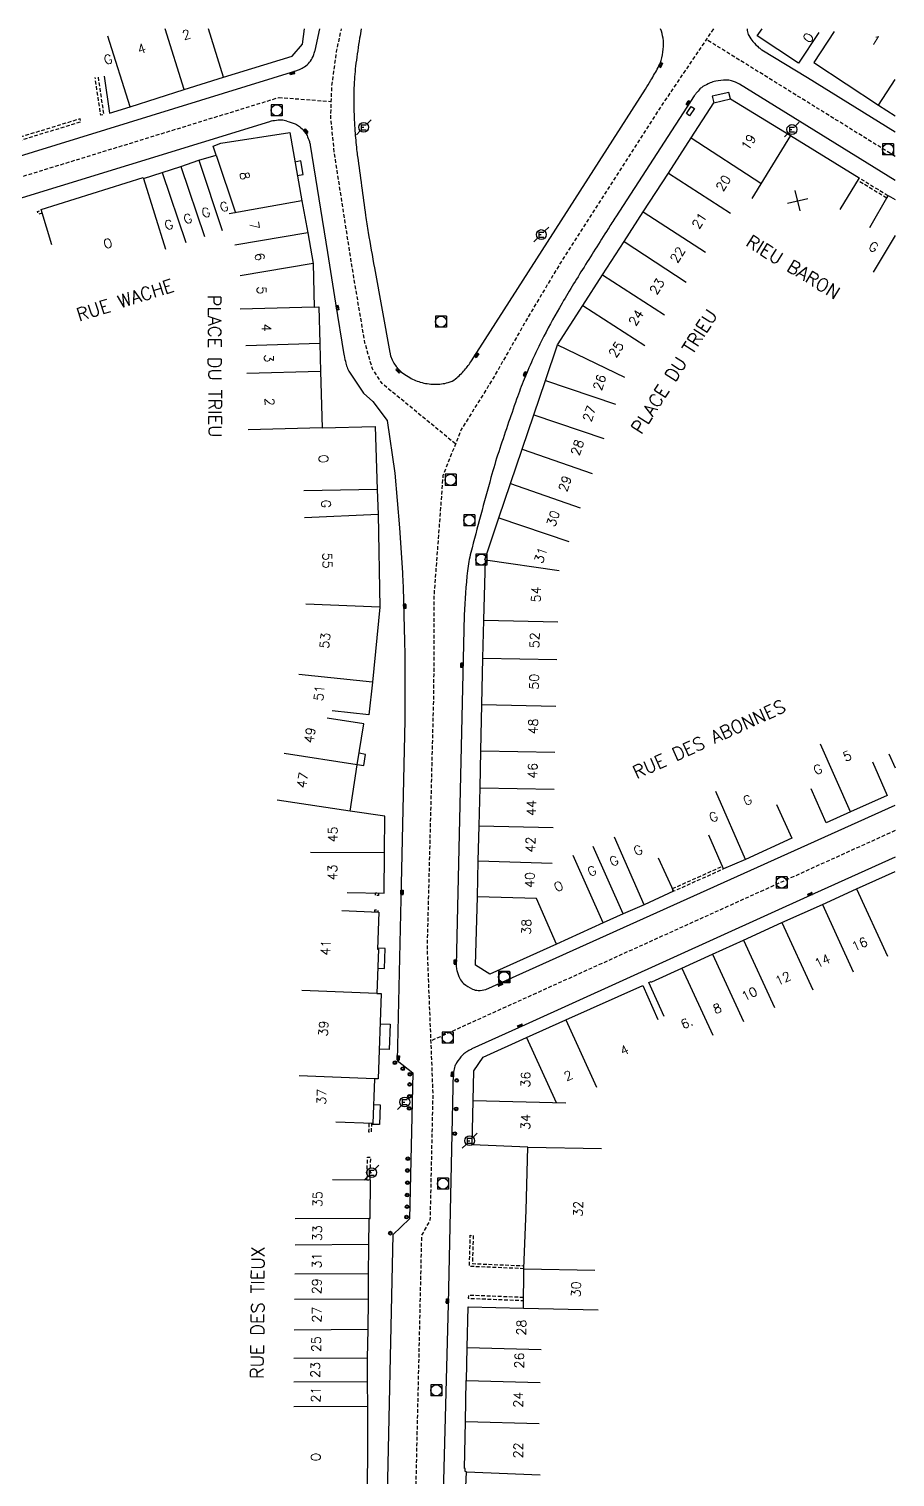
# Model space of a CAD drawing. Header units: millimetres. Extents: x 119599 to 135000, y 124063 to 131000.
# Drawn here: x 134882.9 to 135000, y 130804.3 to 131000 of the extents above; entities that cross this region are included whole.
import ezdxf
from ezdxf.enums import TextEntityAlignment as Align

# ---------------------------------------------------------------- set-up
doc = ezdxf.new("R2010")
doc.units = ezdxf.units.MM
doc.linetypes.add('DASHED', pattern=[0.75, 0.5, -0.25])
doc.layers.get('0').update_dxf_attribs({"linetype": 'CONTINUOUS'})
for name, color, linetype in [('W0001', 6, 'DASHED'), ('W0008', 7, 'CONTINUOUS'), ('W0100', 7, 'CONTINUOUS'), ('W0112', 1, 'DASHED'), ('W0322', 7, 'CONTINUOUS'), ('W0400', 7, 'CONTINUOUS'), ('W0420', 7, 'CONTINUOUS'), ('W0471', 7, 'CONTINUOUS'), ('W0989', 7, 'CONTINUOUS'), ('W0991', 7, 'CONTINUOUS'), ('W1102', 7, 'CONTINUOUS')]:
    doc.layers.add(name, color=color, linetype=linetype)
doc.styles.get("Standard").update_dxf_attribs({"font": 'romans.shx', "width": 0.85})

# ---------------------------------------------------------------- blocks, each defined once
blk = doc.blocks.new('t991o')
at = {"color": 0, "linetype": 'Continuous'}
for p, q in [((-1, 1), (1, -1)), ((-1, -1), (1, 1))]:
    blk.add_line(p, q, dxfattribs=at)
blk = doc.blocks.new('T471')
for p, q in [((-0.333334, 0.333334), (-0.333334, -0.333334)), ((-0.333334, 0.333334), (0.333334, 0.333334)), ((-0.333334, 0), (0, 0)), ((0.500001, 0.500001), (1.000002, 1.000002)), ((-0.500001, -0.500001), (-1.000002, -1.000002)), ((-0.333334, -0.333334), (0.333334, -0.333334))]:
    blk.add_line(p, q)
blk.add_ellipse((0, 0), major_axis=(0.471405, 0.471405), ratio=1, start_param=5.4977871438, end_param=11.780972451)
blk = doc.blocks.new('T400')
for p, q in [((-0.15, 0.3), (0.15, 0.3)), ((-0.15, -0.25), (-0.15, 0.3)), ((-0.15, 0.15), (0.15, 0.15)), ((-0.15, 0), (0.15, 0)), ((0.15, 0.3), (0.15, -0.25)), ((-0.15, -0.15), (0.15, -0.15)), ((-0.15, -0.25), (-0.15, -0.3)), ((-0.15, -0.3), (0.15, -0.3)), ((0.15, -0.3), (0.15, -0.25))]:
    blk.add_line(p, q)
blk = doc.blocks.new('T420')
for p, q in [((0.75, 0.75), (-0.75, 0.75)), ((-0.75, 0.75), (-0.75, -0.75)), ((0.75, 0.75), (0.75, -0.75)), ((0.75, -0.75), (-0.75, -0.75))]:
    blk.add_line(p, q)
blk.add_ellipse((0, 0), major_axis=(-0.53, 0.53), ratio=1, start_param=3.926991, end_param=10.210176)
blk = doc.blocks.new('t322o')
at = {"color": 0, "linetype": 'Continuous'}
for radius in [0.25, 0.15]:
    blk.add_circle((0, 0), radius, dxfattribs=at)

msp = doc.modelspace()

# ---------------------------------------------------------------- linework, layer by layer
at = {"layer": 'W0001', "flags": 128}
for points in [[(134806.12, 131000), (134811.18, 130996.5), (134817.21, 130992.32), (134822.33, 130989.16), (134826.82, 130987.07), (134832.79, 130984.96), (134844.88, 130981.02), (134863.87, 130974.82), (134882.8, 130980.32), (134916.71, 130990.75)], [(134940.55, 130943.92), (134931.94, 130951), (134931.94, 130951), (134930.64, 130952.07), (134929.33, 130954.06), (134928.31, 130957.59), (134926.61, 130967.62), (134924.17, 130983.33), (134923.69, 130988.15), (134923.84, 130992.26), (134924.48, 130996.96), (134925.14, 131000)], [(134975.43, 131000), (134967.89, 130988.87), (134954.84, 130968.52), (134950.31, 130960.96), (134945.55, 130952.61), (134941.33, 130945.85), (134938.86, 130939.67), (134937.62, 130923.15), (134937.61, 130912.7), (134937.58, 130909.64), (134936.71, 130875.7), (134937.49, 130856.06), (134937.11, 130839.01), (134935.96, 130836.93), (134935.64, 130822.83), (134934.57, 130776.71)], [(135000, 130982.78), (134974.47, 130998.58)], [(134916.65, 130990.75), (134923.77, 130990.2)], [(135000, 130891.65), (134937.2, 130863.21)]]:
    msp.add_lwpolyline(points, dxfattribs=at)
at = {"layer": 'W0008', "flags": 128}
for points in [[(134811.15, 131000), (134815.09, 130997.18), (134818.87, 130994.53, 0.013134), (134820.59, 130993.39, 0.010157), (134822.87, 130992.03, 0.015258), (134824.84, 130990.98, 0.01455), (134826.97, 130990.01, 0.005741), (134829.04, 130989.17, 0.014858), (134829.85, 130988.87), (134860.39, 130978.87, 0.019177), (134861.41, 130978.57, 0.013046), (134862.95, 130978.24, 0.049198), (134864.61, 130978.09, 0.048616), (134866.29, 130978.27, 0.008473), (134867.76, 130978.6, 0.015515), (134868.55, 130978.82), (134876.74, 130981.34), (134918.97, 130994.32)], [(134918.97, 130994.32, 0.018121), (134919.45, 130994.52, 0.025187), (134920.15, 130994.9, 0.080412), (134920.83, 130995.49, 0.080385), (134921.29, 130996.26, 0.011232), (134921.51, 130996.86, 0.028844), (134921.58, 130997.1), (134922.23, 131000)], [(134927.81, 131000, 0.004223), (134927.6, 130998.74, 0.007905), (134927.1, 130995.36, 0.020951), (134926.84, 130992.42, 0.019248), (134926.81, 130989.2, 0.009875), (134926.96, 130986.23, 0.011537), (134927.19, 130983.69, 0.004997), (134927.31, 130982.75, 0.000591), (134928.41, 130974.8, 0.007157), (134928.76, 130972.49, 0.003445), (134929.6, 130967.71), (134931.67, 130956.28)], [(134931.66, 130956.34, 0.235115), (134934.18, 130953.01, 0.072402), (134935.8, 130952.27, 0.066725), (134937.71, 130951.98, 0.066649), (134939.59, 130952.21, 0.113384), (134940.58, 130952.72, 0.036181), (134941.78, 130953.9, 0.038349), (134942.73, 130955.16), (134966.24, 130991.87, 0.009373), (134966.98, 130993.06, 0.006611), (134967.96, 130994.78, 0.057679), (134968.35, 130995.73, 0.03807), (134968.66, 130997.27, 0.071283), (134968.63, 130998.75, 0.052138), (134968.29, 131000)], [(134980.01, 131000, 0.020042), (134980.02, 130999.8, 0.09465), (134980.22, 130999.1, 0.069006), (134980.79, 130998.29, 0.020598), (134981.6, 130997.47, 0.049436), (134981.99, 130997.18), (134988.17, 130993.42), (135000, 130986.08)], [(134978.97, 130992.53, 0.055179), (134977.89, 130992.99, 0.084871), (134977.13, 130993.08, 0.032686), (134975.75, 130992.93, 0.057657), (134975, 130992.7, 0.031358), (134974.02, 130992.21, 0.067786), (134973.62, 130991.89, 0.017468), (134973.11, 130991.32, 0.030603), (134972.85, 130990.97), (134962.24, 130974.61, 0.002865), (134961.19, 130972.98, 0.000854), (134957.73, 130967.48, 0.009485), (134954.61, 130962.3, 0.011568), (134952.23, 130957.94, 0.012848), (134951.15, 130955.69, 0.009809), (134949.86, 130952.69, 0.012146), (134948.82, 130949.95, 0.004742), (134946.4, 130942.84, 0.011938), (134945.36, 130939.4, 0.004078), (134942.63, 130929.23, 0.036927), (134942.18, 130926.77, 0.015382), (134941.73, 130920.79), (134940.66, 130873.41, 0.072045), (134940.74, 130872.76, 0.040301), (134941.13, 130871.68, 0.113358), (134941.66, 130870.99, 0.068572), (134942.87, 130870.24, 0.09642), (134943.63, 130870.06, 0.072806), (134944.67, 130870.17), (135000, 130895.09)], [(134917.77, 130987.53, 0.03714), (134917.01, 130987.68, 0.066594), (134916.58, 130987.68, 0.008119), (134915.63, 130987.52, 0.030668), (134915.39, 130987.46), (134867.97, 130972.88, 0.032414)], [(134917.77, 130987.53, -0.048122), (134918.88, 130987.17, -0.073933), (134919.48, 130986.81, -0.04511), (134920.17, 130986.13, -0.073273), (134920.48, 130985.62, -0.022575), (134920.8, 130984.79, -0.040065), (134920.92, 130984.3), (134923.26, 130969.78), (134924.34, 130962.94), (134925.48, 130956, 0.010452), (134925.51, 130955.85, 0.001505), (134925.72, 130954.84, 0.035761), (134925.83, 130954.46, 0.018528), (134926.13, 130953.75), (134928.11, 130950.79), (134929.4, 130949.66), (134931.3, 130947.09), (134932.36, 130939.95), (134932.98, 130932.57), (134933.38, 130926.49, -0.008162), (134933.53, 130922.97, -0.000113), (134933.69, 130915.93, -0.004628), (134933.7, 130915.76), (134933.72, 130911.23), (134933.69, 130906.56), (134933.15, 130882.39), (134932.66, 130860.6), (134934.8, 130858.94), (134934.36, 130839.18), (134932.1, 130837.02), (134931.14, 130793.65)], [(135000, 130888.08), (134989.12, 130883.15), (134949.96, 130865.41), (134942.79, 130862.15, 0.022327), (134942.53, 130862.02, 0.009255), (134941.92, 130861.66, 0.075781), (134941.5, 130861.31, 0.031816), (134940.71, 130860.27, 0.067843), (134940.49, 130859.82, 0.04099), (134940.3, 130859.03)]]:
    msp.add_lwpolyline(points, format="xyb", dxfattribs=at)
for points in [[(134977.75, 130990.56), (134977.51, 130991.43), (134975.28, 130990.9), (134975.48, 130990.03)], [(135000, 130979.51), (134978.98, 130992.53)], [(134919.17, 130980.2), (134919.98, 130980.35), (134919.66, 130982.16), (134918.84, 130982.01)], [(134927.28, 130900.58), (134928.16, 130900.44), (134928.4, 130901.96), (134927.52, 130902.1)], [(134930.04, 130873.07), (134930.98, 130873.04), (134931.05, 130875.73), (134930, 130875.78)], [(134930.35, 130865.55), (134931.71, 130865.5), (134931.59, 130862.09), (134930.23, 130862.13)], [(134938.27, 130776.58), (134939.61, 130827.66), (134940.31, 130859.04)], [(134929.47, 130854.63), (134930.38, 130854.59), (134930.27, 130851.93), (134929.24, 130851.95)]]:
    msp.add_lwpolyline(points, dxfattribs=at)
msp.add_lwpolyline([(134972.86, 130989.26), (134972.22, 130988.28), (134971.78, 130988.56), (134972.42, 130989.54)], close=True, dxfattribs=at)
at = {"layer": 'W0100', "flags": 128}
for points in [[(134918.45, 130996.34), (134919.85, 130997.95), (134920.16, 131000)], [(134989.71, 130999.54), (134986.94, 130995.38), (134981.37, 130999.09), (134982.03, 131000)], [(134991.75, 130999.65), (134989, 130995.48), (134997.75, 130989.72), (135000, 130988.25)], [(134893.03, 130993.62), (134893.78, 130988.61), (134896.56, 130989.49), (134903.87, 130991.82), (134909.17, 130993.48), (134918.45, 130996.34)], [(134967.96, 130887.99), (134970.05, 130883.45), (134966.06, 130881.62), (134963.25, 130880.39), (134960.55, 130879.18), (134954.2, 130876.32), (134945.2, 130872.25), (134943.28, 130873.45), (134943.53, 130882.69), (134943.64, 130887.55), (134943.76, 130892.32), (134943.9, 130897.45), (134944, 130902.45), (134944.14, 130908.71), (134944.27, 130914.98), (134944.39, 130920.11), (134944.6, 130928.26), (134944.51, 130928.26), (134946.4, 130933.94), (134947.98, 130938.58), (134949.58, 130943.19), (134951.15, 130947.85), (134952.72, 130952.5), (134954.36, 130957.32), (134957.77, 130962.62), (134960.42, 130966.75), (134963.38, 130971.27), (134965.95, 130975.27), (134969.35, 130980.53), (134972.42, 130985.27), (134975.48, 130990.03), (134977.75, 130990.56), (134985.84, 130985.61), (134995.16, 130979.86), (134992.54, 130975.61)], [(134885.99, 130970.81), (134884.54, 130975.6), (134898.33, 130979.93), (134898.37, 130979.8), (134900.91, 130980.59), (134903.4, 130981.43), (134905.83, 130982.25), (134908.18, 130982.96), (134907.79, 130984.15), (134908.81, 130984.57), (134918.15, 130986.02)], [(134918.15, 130986.02), (134919.8, 130976.78), (134920.58, 130972.46), (134921.29, 130968.29), (134921.45, 130962.41), (134922.06, 130962.44), (134922.23, 130957.47), (134922.32, 130953.69), (134922.53, 130946.07), (134929.71, 130946.29), (134929.98, 130937.74), (134930.12, 130934.36), (134930.34, 130921.86), (134929.32, 130911.7), (134928.85, 130907.32), (134923.88, 130907.85)], [(134996.58, 130973.15), (134999.08, 130977.48), (135000, 130976.95)], [(134925.9, 130883.27), (134930.9, 130883.22), (134930.94, 130888.63), (134930.99, 130893.6), (134926.31, 130894.27), (134927.27, 130900.53), (134928.15, 130906.08), (134923.21, 130906.85)], [(134996.93, 130900.95), (134998.95, 130896.38), (134993.99, 130894.18), (134990.69, 130892.72), (134988.66, 130897.29)], [(134999.16, 130902.03), (135000, 130900.15)], [(134983.96, 130895.18), (134986.04, 130890.63), (134979.76, 130887.76), (134976.81, 130886.47), (134974.8, 130891.05)], [(134968.78, 130866.51), (134966.7, 130871.11), (134967.01, 130871.27), (134967.04, 130871.21), (134967.09, 130871.23), (134971.17, 130873.07), (134975.32, 130874.96), (134979.51, 130876.85), (134984.69, 130879.22), (134990.18, 130881.65), (134994.8, 130883.77), (135000, 130886.11)], [(134925.2, 130880.84), (134930.2, 130880.64), (134929.99, 130875.64), (134930.13, 130875.65), (134929.92, 130869.64), (134930.49, 130869.62), (134930.09, 130858.09), (134929.6, 130858.1), (134929.38, 130852.07), (134924.39, 130852.25)], [(134941.55, 130794.05), (134942.03, 130805.01), (134941.86, 130805.03), (134941.86, 130805.44), (134941.79, 130805.45), (134941.89, 130811.79), (134941.98, 130817.34), (134942.04, 130817.34), (134942.15, 130821.78), (134942.28, 130827.3), (134949.77, 130827.12), (134949.82, 130832.48), (134950.13, 130840.34), (134950.33, 130848.88), (134942.81, 130849.18), (134942.94, 130855.16), (134943.03, 130859.21), (134944.32, 130861.02), (134950.15, 130863.68), (134955.46, 130866.06), (134965.88, 130870.7), (134967.91, 130866.14)], [(134907.09, 130797.98), (134913.25, 130797.57), (134918.9, 130797.09), (134920.47, 130796.88), (134928.68, 130797.12), (134928.7, 130813.83), (134928.68, 130817.16), (134928.68, 130820.34), (134928.74, 130824.22), (134928.79, 130828.32), (134928.81, 130831.72), (134928.85, 130835.4), (134928.89, 130839.23), (134929.01, 130839.23), (134929.08, 130844.41), (134923.94, 130844.46)]]:
    msp.add_lwpolyline(points, dxfattribs=at)
at = {"layer": 'W0112', "flags": 128}
for points in [[(134892.22, 130993.5), (134892.98, 130988.41), (134892.59, 130988.35), (134891.83, 130993.44)], [(134884.68, 130975.12), (134884.16, 130974.95), (134884.03, 130975.33), (134884.57, 130975.5)], [(134949.81, 130832.45), (134942.44, 130832.75), (134942.56, 130836.96), (134942.96, 130836.95), (134942.85, 130833.13), (134949.83, 130832.85)], [(134949.78, 130828.55), (134942.3, 130828.85), (134942.28, 130828.45), (134949.78, 130828.15)]]:
    msp.add_lwpolyline(points, dxfattribs=at)
for points in [[(134879.59, 130984.74), (134879.71, 130984.35), (134889.92, 130987.47), (134889.8, 130987.85)], [(134998.87, 130977.14), (134994.96, 130979.52), (134995.16, 130979.86), (134999.08, 130977.48)], [(134969.88, 130883.81), (134976.65, 130886.83), (134976.81, 130886.47), (134970.05, 130883.45)], [(134929.73, 130882.91), (134929.74, 130883.23), (134930.14, 130883.23), (134930.13, 130882.89)], [(134929.66, 130880.66), (134929.66, 130880.95), (134930.06, 130880.94), (134930.06, 130880.65)], [(134928.84, 130852.09), (134928.81, 130850.96), (134929.21, 130850.95), (134929.24, 130852.08)], [(134928.58, 130844.41), (134928.66, 130847.53), (134929.06, 130847.52), (134928.98, 130844.41)]]:
    msp.add_lwpolyline(points, close=True, dxfattribs=at)
at = {"layer": 'W1102', "flags": 128}
for points in [[(134896.56, 130989.49), (134893.53, 130999.02)], [(134903.87, 130991.82), (134901.3, 131000)], [(134909.17, 130993.48), (134907.16, 131000)], [(134997.75, 130989.72), (135000, 130993.18)], [(134972.42, 130985.27), (134981.87, 130979.14)], [(134985.84, 130985.61), (134980.61, 130977.09)], [(134903.4, 130981.43), (134906.6, 130971.96)], [(134905.83, 130982.25), (134909.01, 130972.77)], [(134908.18, 130982.96), (134910.8, 130975.16)], [(134898.37, 130979.8), (134901.35, 130970.25)], [(134900.91, 130980.59), (134904.11, 130971.12)], [(134969.35, 130980.53), (134977.75, 130975.11)], [(134919.8, 130976.78), (134909.96, 130975.01)], [(134965.95, 130975.27), (134974.35, 130969.85)], [(134920.58, 130972.46), (134910.73, 130970.79)], [(135000, 130972.09), (134997.04, 130967.11)], [(134963.38, 130971.27), (134971.75, 130965.79)], [(134921.29, 130968.29), (134911.43, 130966.62)], [(134960.42, 130966.75), (134968.84, 130961.35)], [(134921.45, 130962.41), (134911.46, 130962.14)], [(134957.77, 130962.62), (134966.18, 130957.21)], [(134922.23, 130957.47), (134912.22, 130957.19)], [(134954.36, 130957.32), (134963.43, 130952.93)], [(134922.32, 130953.69), (134912.32, 130953.42)], [(134952.72, 130952.5), (134962.19, 130949.29)], [(134951.15, 130947.85), (134960.62, 130944.65)], [(134922.53, 130946.07), (134912.53, 130945.8)], [(134949.58, 130943.19), (134959.02, 130939.92)], [(134947.98, 130938.58), (134957.42, 130935.3)], [(134929.98, 130937.74), (134920.06, 130937.57)], [(134930.12, 130934.36), (134920.13, 130933.94)], [(134946.4, 130933.94), (134955.87, 130930.73)], [(134944.6, 130928.26), (134954.56, 130926.8)], [(134930.34, 130921.86), (134920.33, 130922.27)], [(134944.39, 130920.11), (134954.38, 130919.88)], [(134944.27, 130914.98), (134954.27, 130914.76)], [(134929.32, 130911.7), (134919.38, 130912.77)], [(134944.14, 130908.71), (134954.13, 130908.49)], [(134993.99, 130894.18), (134989.94, 130903.32)], [(134927.27, 130900.53), (134917.4, 130902.08)], [(134944, 130902.45), (134953.99, 130902.25)], [(134943.9, 130897.45), (134953.89, 130897.26)], [(134979.76, 130887.76), (134975.75, 130896.92)], [(134926.31, 130894.27), (134916.43, 130895.79)], [(134943.76, 130892.32), (134953.75, 130892.08)], [(134963.25, 130880.39), (134959.16, 130889.51)], [(134966.06, 130881.62), (134962.04, 130890.78)], [(134930.94, 130888.63), (134920.94, 130888.71)], [(134943.64, 130887.55), (134953.62, 130887.27)], [(134960.55, 130879.18), (134956.45, 130888.3)], [(134994.8, 130883.77), (134998.97, 130874.68)], [(134954.2, 130876.32), (134951.5, 130882.47), (134943.53, 130882.69)], [(134990.18, 130881.65), (134994.35, 130872.57)], [(134984.69, 130879.22), (134988.86, 130870.14)], [(134979.51, 130876.85), (134983.68, 130867.76)], [(134975.32, 130874.96), (134979.49, 130865.87)], [(134971.17, 130873.07), (134975.34, 130863.99)], [(134929.92, 130869.64), (134919.76, 130870.05)], [(134955.46, 130866.06), (134959.64, 130856.98)], [(134950.15, 130863.68), (134954.18, 130854.9)], [(134929.6, 130858.1), (134919.44, 130858.51)], [(134942.94, 130855.16), (134955.46, 130854.87)], [(134950.33, 130848.88), (134960.32, 130848.7)], [(134928.89, 130839.23), (134918.89, 130839.18)], [(134928.85, 130835.7), (134918.86, 130835.64)], [(134949.81, 130832.45), (134959.41, 130832.23)], [(134928.82, 130831.76), (134918.82, 130831.7)], [(134928.79, 130828.32), (134918.79, 130828.27)], [(134949.77, 130827.12), (134959.83, 130826.89)], [(134928.74, 130824.22), (134918.74, 130824.16)], [(134942.15, 130821.78), (134952.15, 130821.52)], [(134928.68, 130820.34), (134918.68, 130820.29)], [(134928.68, 130817.16), (134918.68, 130817.11)], [(134941.98, 130817.34), (134952.03, 130817.08)], [(134928.7, 130813.83), (134918.7, 130813.78)], [(134941.89, 130811.79), (134951.89, 130811.53)], [(134942.03, 130805.01), (134952.02, 130804.57)]]:
    msp.add_lwpolyline(points, dxfattribs=at)

# ---------------------------------------------------------------- block references
at = {"layer": 'W0322'}
for p, rotation in [((134932.36, 130860.28), 89.5136068576898), ((134933.42, 130859.47), 89.5136068576898), ((134934.39, 130858.73), 89.5136068576898), ((134940.72, 130857.9), 89.5136068576898), ((134934.33, 130855.75), 89.5136068576898), ((134934.36, 130857.36), 89.5136068576898), ((134934.29, 130854.11), 89.51360685768987), ((134940.64, 130854.05), 89.5136068576898), ((134940.46, 130850.7), 89.5136068576898), ((134934.11, 130847.3), 89.5136068576898), ((134934.05, 130845.72), 89.5136068576898), ((134934.07, 130844.07), 89.5136068576898), ((134934.02, 130842.4), 89.5136068576898), ((134934, 130840.83), 89.5136068576898), ((134933.95, 130839.43), 89.51360685770648), ((134931.75, 130837.25), 89.5136068576898)]:
    msp.add_blockref('t322o', p, dxfattribs=dict(at, rotation=rotation))
at = {"layer": 'W0400'}
for p, rotation in [((134968.29, 130995.14), 338.0630547918245), ((134918.51, 130994.02), 107.0836257705913), ((134972.02, 130989.97), 147.0323211721265), ((134920.31, 130986.17), 38.04204394958356), ((134924.6, 130962.32), 189.3247816740921), ((134943.41, 130955.93), 327.3613570515424), ((134932.83, 130953.81), 224.6768944450147), ((134949.98, 130953.38), 337.3582881587131), ((134933.7, 130921.97), 181.3794098717517), ((134941.43, 130913.98), 178.7058902118413), ((134933.33, 130883.31), 358.7397811891293), ((134988.52, 130883.04), 114.3719719363864), ((134940.52, 130873.91), 358.7058902118411), ((134946.6, 130870.88), 294.2388204522788), ((134949.3, 130865.27), 114.403967393002), ((134932.82, 130860.94), 358.6979696158284), ((134940.15, 130858.7), 178.7185978083432), ((134939.47, 130828.09), 358.7333034143928)]:
    msp.add_blockref('T400', p, dxfattribs=dict(at, rotation=rotation))
at = {"layer": 'W0420'}
for p in [(134916.39, 130989.01), (134999.06, 130983.72), (134938.59, 130960.45), (134939.89, 130939.06), (134942.42, 130933.59), (134944.05, 130928.29), (134984.66, 130884.64), (134947.12, 130871.88), (134947.15, 130871.84), (134939.49, 130863.67), (134938.87, 130843.95), (134937.96, 130816)]:
    msp.add_blockref('T420', p, dxfattribs=at)
at = {"layer": 'W0471'}
for p in [(134928.15, 130986.71), (134986.05, 130986.41), (134952.16, 130972.21), (134933.7, 130854.97), (134942.48, 130849.75), (134929.21, 130845.43)]:
    msp.add_blockref('T471', p, dxfattribs=at)
at = {"layer": 'W0991', "rotation": 58.33160904054485}
msp.add_blockref('t991o', (134986.83, 130976.78), dxfattribs=at)

# ---------------------------------------------------------------- texts
at = {"layer": 'W0989'}
for s, rotation, p in [('RIEU BARON', 328.718, (134986.22, 130967.83)), ('RUE WACHE', 17.622, (134895.88, 130963.37)), ('PLACE DU TRIEU', 270.324, (134908.01, 130954.43)), ('PLACE DU TRIEU', 57.33, (134970.15, 130953.7)), ('RUE DES ABONNES', 24.333, (134974.85, 130904.02)), ('RUE DES TIEUX', 89.5739, (134913.79, 130826.52))]:
    msp.add_text(s, height=1.75, rotation=rotation, dxfattribs=at).set_placement(p, align=Align.MIDDLE)
at = {"layer": 'W0991'}
for s, rotation, p in [('2', 17.6476, (134904.17, 130999.25)), ('O', 54.0041, (134988.27, 130998.82)), ('1', 327.1864, (134997.36, 130998.47)), ('4', 17.6476, (134898.1, 130997.33)), ('G', 17.6476, (134893.58, 130995.89)), ('19', 57.0861, (134980.19, 130984.7)), ('8', 280.4084, (134912.06, 130980.15)), ('20', 57.0861, (134976.77, 130979.17)), ('G', 16.905, (134906.8, 130975.19)), ('G', 16.905, (134909.27, 130975.98)), ('G', 16.905, (134901.79, 130973.53)), ('G', 16.905, (134904.36, 130974.37)), ('7', 280.4084, (134913.37, 130973.43)), ('21', 57.0861, (134973.53, 130974.1)), ('O', 16.905, (134893.54, 130971.02)), ('6', 280.4084, (134914.09, 130969.22)), ('22', 57.0861, (134970.58, 130969.49)), ('G', 328.7984, (134997.08, 130970.55)), ('23', 57.0861, (134967.81, 130965.2)), ('5', 271.5791, (134914.34, 130964.68)), ('24', 57.0861, (134964.97, 130960.98)), ('4', 271.5791, (134914.99, 130959.63)), ('25', 57.0861, (134962.28, 130956.68)), ('3', 271.5791, (134915.32, 130955.49)), ('26', 71.1342, (134960.03, 130952.24)), ('2', 271.5791, (134915.43, 130949.59)), ('27', 71.1342, (134958.64, 130948.02)), ('28', 71.1342, (134957.03, 130943.44)), ('O', 272.4229, (134922.71, 130941.9)), ('29', 71.1342, (134955.36, 130938.56)), ('G', 272.4229, (134923.05, 130935.82)), ('30', 71.2386, (134953.76, 130933.83)), ('55', 271.006, (134923.23, 130928.15)), ('31', 71.2386, (134952.09, 130928.88)), ('54', 88.7027, (134951.45, 130923.57)), ('53', 84.1426, (134922.91, 130917.34)), ('52', 88.7027, (134951.26, 130917.38)), ('50', 88.7027, (134951.19, 130911.78)), ('51', 84.1426, (134922.12, 130910.25)), ('49', 81.1689, (134920.87, 130904.54)), ('48', 88.7027, (134951.06, 130905.73)), ('5', 24.2651, (134993.53, 130901.74)), ('47', 81.1689, (134919.88, 130898.47)), ('46', 88.7027, (134950.99, 130899.73)), ('G', 24.2651, (134989.55, 130899.93)), ('44', 88.7027, (134950.82, 130894.71)), ('G', 24.2651, (134980.06, 130895.78)), ('G', 24.2651, (134975.45, 130893.51)), ('45', 89.4965, (134923.96, 130891.14)), ('42', 88.6766, (134950.7, 130889.76)), ('G', 24.2651, (134965.24, 130889)), ('G', 24.2651, (134961.99, 130887.56)), ('43', 89.4965, (134923.92, 130885.99)), ('40', 88.6766, (134950.6, 130884.98)), ('G', 24.2651, (134959.01, 130886.2)), ('O', 24.2651, (134954.49, 130884.13)), ('38', 88.6766, (134950.14, 130878.66)), ('41', 87.6926, (134923, 130875.85)), ('16', 24.4626, (134995.21, 130876.31)), ('14', 24.4626, (134990.17, 130874.04)), ('12', 24.4626, (134984.84, 130871.67)), ('10', 24.4626, (134980.3, 130869.6)), ('8', 24.4626, (134975.95, 130867.63)), ('39', 87.6926, (134922.71, 130864.91)), ('6.', 24.4626, (134971.83, 130865.69)), ('4', 24.4626, (134963.41, 130862)), ('36', 88.6518, (134950.03, 130858.01)), ('2', 24.4626, (134955.81, 130858.55)), ('37', 87.6926, (134922.45, 130855.69)), ('34', 88.6518, (134950.03, 130852.28)), ('35', 89.4239, (134921.91, 130841.85)), ('32', 88.6518, (134957.14, 130840.55)), ('33', 89.4239, (134921.87, 130837.25)), ('31', 89.4239, (134921.8, 130833.55)), ('29', 89.4239, (134921.8, 130830.07)), ('30', 88.6518, (134956.86, 130829.66)), ('27', 89.4239, (134921.8, 130826.23)), ('28', 88.6518, (134949.46, 130824.5)), ('25', 89.4239, (134921.73, 130822.25)), ('26', 88.6518, (134949.18, 130820.04)), ('23', 89.4239, (134921.6, 130818.77)), ('21', 89.4239, (134921.66, 130815.42)), ('24', 88.6518, (134949.04, 130814.73)), ('O', 89.4239, (134921.66, 130806.98)), ('22', 88.6518, (134949.04, 130807.89))]:
    msp.add_text(s, height=1.25, rotation=rotation, dxfattribs=at).set_placement(p, align=Align.MIDDLE)

doc.saveas('drawing.dxf')
